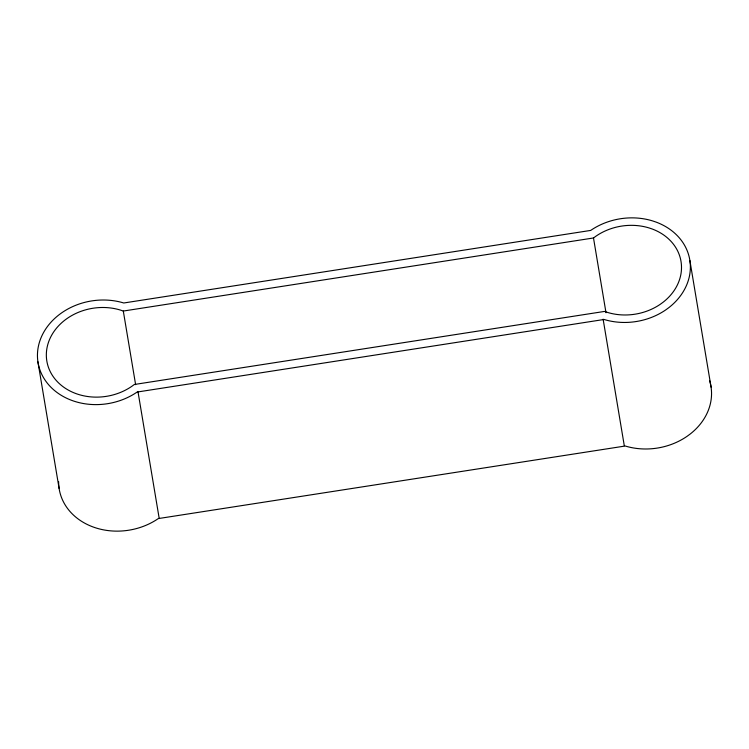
<?xml version="1.0" encoding="UTF-8"?>
<svg xmlns="http://www.w3.org/2000/svg" width="749" height="749" viewBox="0 0 749 749"><rect width="100%" height="100%" fill="white"/><g stroke="black" fill="none" stroke-linecap="round" stroke-linejoin="round"><path stroke-width="1.12" d="M37.927 361.898A62.42 51.99 -9.5 0 1 123.763 302.989L590.699 230.42A62.42 51.99 -9.5 0 1 652.37 220.843L656.068 222.088A62.42 51.99 -9.5 0 1 668.904 307.586L665.749 309.899A62.42 51.99 -9.5 0 1 604.069 319.477L137.133 392.045A62.42 51.99 -9.5 0 1 37.927 361.898L59.105 488.423M709.537 380.473A62.42 51.99 -9.5 0 1 690.082 434.111L686.917 436.424A62.42 51.99 -9.5 0 1 625.237 446.011L158.301 518.58A62.42 51.99 -9.5 0 1 92.932 526.912A62.42 51.99 -9.5 0 1 58.628 481.635M593.498 237.976L596.054 236.104A53.497 44.556 -9.5 0 1 648.924 227.893L652.089 228.951A53.497 44.556 -9.5 0 1 663.09 302.24L660.384 304.216A53.497 44.556 -9.5 0 1 607.523 312.427L604.527 311.425L134.333 384.49L131.768 386.362A53.497 44.556 -9.5 0 1 46.747 360.522A53.497 44.556 -9.5 0 1 120.308 310.039L123.304 311.05L593.498 237.976L606.007 312.745M689.895 260.577L711.073 387.102M603.114 319.158L624.282 445.683M137.947 391.446L159.125 517.98M123.304 311.05L135.625 384.668"/></g></svg>
